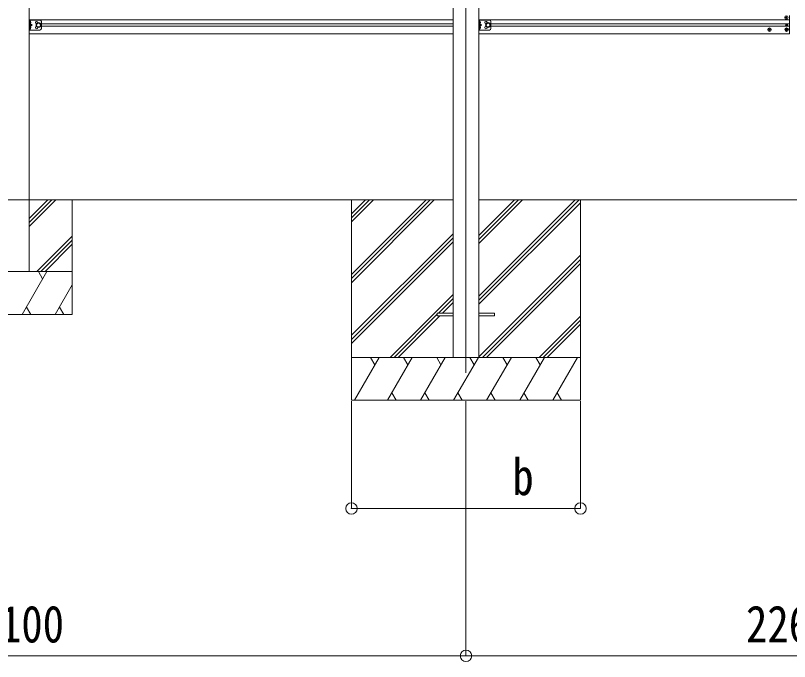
# Model space of a CAD drawing. Units: millimetres at full size, sheet at 1:40; details may follow other scales. Extents: x -11181 to 11305, y -7804 to 7716.
# Drawn here: x 1927 to 4630, y -2385 to -127 of the extents above; entities that cross this region are included whole.
import ezdxf
from ezdxf.enums import TextEntityAlignment as Align

# ---------------------------------------------------------------- set-up
doc = ezdxf.new("R2010")
doc.units = ezdxf.units.MM
doc.header["$LTSCALE"] = 40
doc.header["$PDMODE"] = 32
doc.header["$PDSIZE"] = 40
for name, color, linetype, lineweight in [('0-0_0', 7, 'Continuous', 9), ('0-1_本体', 4, 'Continuous', 9), ('0-2_部品', 7, 'Continuous', 9), ('0-8_PARTS2', 2, 'Continuous', 9), ('0-A_寸法', 6, 'Continuous', 9), ('1-0_FRAME', 7, 'Continuous', 9), ('1-1_GLASS', 4, 'Continuous', 9), ('1-2_GLASS_SEAL', 7, 'Continuous', 9), ('1-3_NOTPRINT', 4, 'Continuous', 9)]:
    doc.layers.add(name, color=color, linetype=linetype, lineweight=lineweight)
doc.styles.add('ＭＳ ゴシック', font='')
doc.styles.get('ＭＳ ゴシック').set_extended_font_data('MS Gothic')

msp = doc.modelspace()

# ---------------------------------------------------------------- linework, layer by layer
at = {"layer": '0-0_0'}
for p, q in [((445.09, -771.97), (3454.69, -771.97)), ((3099.89, -820.56), (3148.48, -771.97)), ((3099.89, -834.7), (3162.63, -771.97)), ((3099.89, -848.85), (3176.77, -771.97)), ((3099.89, -1060.98), (3388.9, -771.97)), ((3099.89, -1046.83), (3374.76, -771.97)), ((3099.89, -1032.69), (3360.62, -771.97)), ((3099.89, -771.97), (3099.89, -1471.97)), ((3545.09, -895.86), (3668.98, -771.97)), ((3545.09, -910), (3683.13, -771.97)), ((3545.09, -924.15), (3697.27, -771.97)), ((3545.09, -1122.13), (3895.26, -771.97)), ((3545.09, -1107.99), (3881.12, -771.97)), ((3545.09, -771.97), (5714.69, -771.97)), ((3545.09, -1136.28), (3899.89, -781.48)), ((3899.89, -771.97), (3899.89, -1471.97)), ((3099.89, -1244.82), (3454.69, -890.03)), ((3099.89, -1258.97), (3454.69, -904.17)), ((3099.89, -1273.11), (3454.69, -918.31)), ((3545.09, -1320.12), (3899.89, -965.33)), ((3557.39, -1321.97), (3899.89, -979.47)), ((3571.53, -1321.97), (3899.89, -993.61)), ((3234.88, -1321.97), (3454.69, -1102.16)), ((3403.53, -1167.46), (3454.69, -1116.3)), ((3417.67, -1167.46), (3454.69, -1130.44)), ((3249.02, -1321.97), (3399.89, -1171.1)), ((3263.16, -1321.97), (3408.67, -1176.46)), ((3755.38, -1321.97), (3899.89, -1177.46)), ((3769.52, -1321.97), (3899.89, -1191.6)), ((3783.66, -1321.97), (3899.89, -1205.74)), ((3899.89, -1321.97), (3099.89, -1321.97)), ((3110.18, -1471.97), (3196.78, -1321.97)), ((3181.78, -1347.95), (3166.78, -1321.97)), ((3225.65, -1471.97), (3312.25, -1321.97)), ((3297.25, -1347.95), (3282.25, -1321.97)), ((3341.12, -1471.97), (3427.72, -1321.97)), ((3412.72, -1347.95), (3397.72, -1321.97)), ((3456.59, -1471.97), (3543.19, -1321.97)), ((3528.19, -1347.95), (3513.19, -1321.96)), ((3572.06, -1471.97), (3658.66, -1321.97)), ((3643.66, -1347.95), (3628.66, -1321.97)), ((3687.53, -1471.97), (3774.13, -1321.97)), ((3744.13, -1321.97), (3759.13, -1347.95)), ((3803, -1471.97), (3889.6, -1321.97)), ((3240.64, -1445.99), (3255.64, -1471.97)), ((3356.11, -1445.99), (3371.11, -1471.97)), ((3471.58, -1445.99), (3486.58, -1471.97)), ((3587.05, -1445.99), (3602.05, -1471.97)), ((3702.52, -1445.99), (3717.52, -1471.97)), ((3818, -1445.99), (3832.99, -1471.97)), ((3099.89, -1471.97), (3899.89, -1471.97))]:
    msp.add_line(p, q, dxfattribs=at)
at = {"layer": '0-1_本体'}
for p, q in [((3454.69, 1534.08), (3454.69, -1321.99)), ((3545.09, 1534.08), (3545.09, -1321.99))]:
    msp.add_line(p, q, dxfattribs=at)
at = {"layer": '0-2_部品', "color": 4}
for p, q in [((3399.69, -1167.46), (3399.69, -1176.46)), ((3399.69, -1167.46), (3454.69, -1167.46)), ((3399.69, -1176.46), (3454.69, -1176.46)), ((3544.69, -1167.46), (3599.69, -1167.46)), ((3544.69, -1176.46), (3599.69, -1176.46)), ((3599.69, -1167.46), (3599.69, -1176.46))]:
    msp.add_line(p, q, dxfattribs=at)
at = {"layer": '0-8_PARTS2'}
msp.add_line((3499.89, 1699.63), (3499.89, -1375.6), dxfattribs=at)
at = {"layer": '0-A_寸法'}
for p, q in [((3099.89, -1849.86), (3099.89, -1475.45)), ((3499.89, -2364.84), (3499.89, -1475.45)), ((399.89, -2364.84), (3499.89, -2364.84)), ((3499.89, -2364.84), (5759.89, -2364.84))]:
    msp.add_line(p, q, dxfattribs=at)
msp.add_lwpolyline([(3099.89, -1849.86), (3899.89, -1849.86), (3899.89, -1475.45)], dxfattribs=at)
for p in [(3099.89, -1849.86), (3899.89, -1849.86), (3499.89, -2364.84)]:
    msp.add_point(p, dxfattribs=at)
at = {"layer": '1-0_FRAME'}
for p, q in [((1974.89, -864.73), (2067.65, -771.97)), ((1974.89, -850.59), (2053.51, -771.97)), ((1974.89, -836.45), (2039.37, -771.97)), ((2001.5, -1021.97), (2124.89, -898.58)), ((2015.64, -1021.97), (2124.89, -912.72)), ((2029.78, -1021.97), (2124.89, -926.86)), ((1774.89, -1021.97), (2124.89, -1021.97)), ((1949.89, -1171.97), (2036.49, -1021.97)), ((2021.49, -1047.95), (2006.49, -1021.97)), ((2065.36, -1171.97), (2124.89, -1068.86)), ((1964.89, -1145.98), (1979.89, -1171.97)), ((2080.36, -1145.99), (2095.36, -1171.97))]:
    msp.add_line(p, q, dxfattribs=at)
msp.add_lwpolyline([(1774.89, -1171.97), (2124.89, -1171.97), (2124.89, -771.97)], dxfattribs=at)
at = {"layer": '1-1_GLASS'}
for p, q in [((4629.89, -127.7), (4629.89, -191.7)), ((1974.89, -142.58), (3454.69, -142.58)), ((2016.89, -156.08), (3454.69, -156.08)), ((3545.09, -142.58), (4629.89, -142.58)), ((3587.09, -156.08), (4629.89, -156.08)), ((2016.89, -165.08), (3454.69, -165.08)), ((3587.09, -165.08), (4629.89, -165.08)), ((1974.89, -191.08), (3454.69, -191.08)), ((3545.09, -191.08), (4629.89, -191.08))]:
    msp.add_line(p, q, dxfattribs=at)
at = {"layer": '1-2_GLASS_SEAL'}
for p, q in [((4617.39, -134.7), (4616.39, -134.7)), ((4620.39, -133.7), (4621.39, -133.7)), ((2012.09, -143.08), (1975.09, -143.08)), ((1975.09, -143.08), (1975.09, -178.08)), ((1977.2, -151.58), (1977.83, -150.39)), ((1977.2, -151.58), (1977.83, -152.76)), ((1977.59, -143.08), (1977.59, -178.08)), ((1978.09, -147.58), (1977.59, -147.66)), ((1977.59, -147.66), (1977.59, -155.49)), ((1978.09, -155.58), (1977.59, -155.49)), ((1977.59, -155.58), (1984.59, -160.58)), ((1977.83, -150.39), (1980.07, -149.28)), ((1977.83, -152.76), (1980.07, -153.88)), ((1978.09, -147.58), (1978.89, -147.72)), ((1978.09, -155.58), (1978.09, -147.58)), ((1978.09, -155.58), (1978.89, -155.43)), ((2000.59, -156.82), (2007.09, -153.07)), ((2000.59, -164.33), (2000.59, -156.82)), ((2007.09, -153.07), (2013.59, -156.82)), ((2013.59, -156.82), (2013.59, -164.33)), ((2017.09, -148.08), (2017.09, -173.08)), ((3545.09, -143.08), (3545.09, -178.08)), ((3582.09, -143.08), (3545.09, -143.08)), ((3547.59, -143.08), (3547.59, -178.08)), ((3548.09, -155.58), (3547.59, -155.49)), ((3547.59, -160.58), (3554.59, -160.58)), ((3548.09, -147.58), (3548.89, -147.72)), ((3548.09, -155.58), (3548.89, -155.43)), ((3587.09, -148.08), (3587.09, -173.08)), ((4618.66, -160.79), (4617.84, -160.79)), ((4621.12, -161.61), (4621.94, -161.61)), ((2012.09, -178.08), (1975.09, -178.08)), ((1977.2, -169.58), (1977.83, -168.39)), ((1977.2, -169.58), (1977.83, -170.76)), ((1978.09, -165.58), (1977.59, -165.66)), ((1977.59, -165.66), (1977.59, -173.49)), ((1978.09, -173.58), (1977.59, -173.49)), ((1977.83, -168.39), (1980.07, -167.28)), ((1977.83, -170.76), (1980.07, -171.88)), ((1978.09, -165.58), (1978.89, -165.72)), ((1978.09, -173.58), (1978.09, -165.58)), ((1978.09, -173.58), (1978.89, -173.43)), ((2007.09, -168.08), (2000.59, -164.33)), ((2013.59, -164.33), (2007.09, -168.08)), ((3582.09, -178.08), (3545.09, -178.08)), ((3548.09, -173.58), (3547.59, -173.49)), ((3548.09, -165.58), (3548.89, -165.72)), ((3548.09, -173.58), (3548.89, -173.43)), ((4558.39, -176.2), (4557.39, -176.2)), ((4561.39, -177.2), (4562.39, -177.2)), ((4618.39, -176.2), (4617.39, -176.2)), ((4621.39, -177.2), (4622.39, -177.2))]:
    msp.add_line(p, q, dxfattribs=at)
for points in [[(4616.39, -134.7), (4616.39, -133.7), (4617.39, -133.7)], [(4618.39, -132.7), (4618.39, -131.7), (4619.39, -131.7), (4619.39, -132.7)], [(4621.39, -133.7), (4621.39, -134.7), (4620.39, -134.7)], [(1977.59, -160.58), (1984.59, -160.58), (1977.59, -165.58)], [(3547.2, -151.58), (3547.83, -150.39), (3550.07, -149.28)], [(3547.2, -151.58), (3547.83, -152.76), (3550.07, -153.88)], [(3548.09, -155.58), (3548.09, -147.58), (3547.59, -147.66), (3547.59, -155.49)], [(3547.59, -155.58), (3554.59, -160.58), (3547.59, -165.58)], [(4617.84, -160.79), (4617.84, -161.61), (4618.66, -161.61)], [(4619.39, -135.7), (4619.39, -136.7), (4618.39, -136.7), (4618.39, -135.7)], [(4620.3, -159.97), (4620.3, -159.15), (4619.48, -159.15), (4619.48, -159.97)], [(4621.94, -161.61), (4621.94, -160.79), (4621.12, -160.79)], [(3547.2, -169.58), (3547.83, -168.39), (3550.07, -167.28)], [(3547.2, -169.58), (3547.83, -170.76), (3550.07, -171.88)], [(3548.09, -173.58), (3548.09, -165.58), (3547.59, -165.66), (3547.59, -173.49)], [(4557.39, -176.2), (4557.39, -177.2), (4558.39, -177.2)], [(4560.39, -175.2), (4560.39, -174.2), (4559.39, -174.2), (4559.39, -175.2)], [(4559.39, -178.2), (4559.39, -179.2), (4560.39, -179.2), (4560.39, -178.2)], [(4562.39, -177.2), (4562.39, -176.2), (4561.39, -176.2)], [(4617.39, -176.2), (4617.39, -177.2), (4618.39, -177.2)], [(4620.39, -175.2), (4620.39, -174.2), (4619.39, -174.2), (4619.39, -175.2)], [(4619.39, -178.2), (4619.39, -179.2), (4620.39, -179.2), (4620.39, -178.2)], [(4619.48, -162.43), (4619.48, -163.25), (4620.3, -163.25), (4620.3, -162.43)], [(4622.39, -177.2), (4622.39, -176.2), (4621.39, -176.2)]]:
    msp.add_lwpolyline(points, dxfattribs=at)
msp.add_lwpolyline([(3577.09, -168.08), (3570.59, -164.33), (3570.59, -156.82), (3577.09, -153.07), (3583.59, -156.82), (3583.59, -164.33)], close=True, dxfattribs=at)
for centre, radius in [((4618.89, -134.2), 5.9), ((2007.09, -160.58), 8.5), ((2007.09, -160.58), 7.5), ((2007.09, -160.58), 6.5), ((3577.09, -160.58), 8.5), ((3577.09, -160.58), 7.5), ((3577.09, -160.58), 6.5), ((4619.89, -161.2), 3.75), ((4559.89, -176.7), 5.9), ((4619.89, -176.7), 5.9)]:
    msp.add_circle(centre, radius, dxfattribs=at)
for centre, radius, start, end in [((4617.39, -132.7), 1, 270, 0), ((4617.39, -135.7), 1, 0, 90), ((4620.39, -132.7), 1, 180, 270), ((4620.39, -135.7), 1, 90, 180), ((1978.73, -148.6), 0.9, 32.05588, 80), ((1978.73, -154.55), 0.9, 280, 327.94412), ((1973.99, -151.58), 6.5, 327.94412, 32.05588), ((2000.09, -152.08), 4.25, 353.70569, 265.23923), ((2012.09, -148.08), 5, 0, 90), ((3548.73, -148.6), 0.9, 32.05588, 80), ((3548.73, -154.55), 0.9, 280, 327.94412), ((3543.99, -151.58), 6.5, 327.94412, 32.05588), ((3570.09, -152.08), 4.25, 353.70569, 265.23923), ((3582.09, -148.08), 5, 0, 90), ((4618.66, -159.97), 0.82, 270, 0), ((4618.66, -162.43), 0.82, 0, 90), ((4621.12, -159.97), 0.82, 180, 270), ((4621.12, -162.43), 0.82, 90, 180), ((1978.73, -166.6), 0.9, 32.05588, 80), ((1978.73, -172.55), 0.9, 280, 327.94412), ((1973.99, -169.58), 6.5, 327.94412, 32.05588), ((2000.09, -169.08), 4.25, 94.76077, 6.29431), ((2012.09, -173.08), 5, 270, 0), ((3548.73, -166.6), 0.9, 32.05588, 80), ((3548.73, -172.55), 0.9, 280, 327.94412), ((3543.99, -169.58), 6.5, 327.94412, 32.05588), ((3570.09, -169.08), 4.25, 94.76077, 6.29431), ((3582.09, -173.08), 5, 270, 0), ((4558.39, -175.2), 1, 270, 0), ((4558.39, -178.2), 1, 0, 90), ((4561.39, -175.2), 1, 180, 270), ((4561.39, -178.2), 1, 90, 180), ((4618.39, -175.2), 1, 270, 0), ((4618.39, -178.2), 1, 0, 90), ((4621.39, -175.2), 1, 180, 270), ((4621.39, -178.2), 1, 90, 180)]:
    msp.add_arc(centre, radius, start, end, dxfattribs=at)
at = {"layer": '1-3_NOTPRINT'}
msp.add_line((1974.89, 1522.14), (1974.89, -1021.97), dxfattribs=at)

# ---------------------------------------------------------------- texts
at = {"layer": '0-A_寸法', "color": 7, "style": 'ＭＳ ゴシック', "width": 0.85}
for s, p in [('b', (3661.89, -1841.86)), ('3100', (1797.89, -2356.84)), ('2260', (4477.89, -2356.84))]:
    msp.add_text(s, height=129, dxfattribs=at).set_placement(p, align=Align.BOTTOM_LEFT)

doc.saveas('drawing.dxf')
